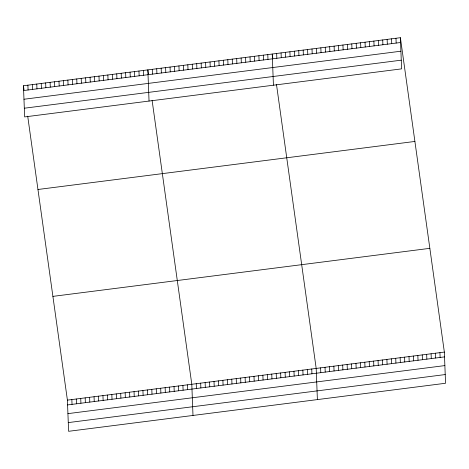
<?xml version="1.0" encoding="UTF-8"?>
<svg xmlns="http://www.w3.org/2000/svg" width="469" height="469" viewBox="0 0 469 469"><rect width="100%" height="100%" fill="white"/><g stroke="black" fill="none" stroke-linecap="round" stroke-linejoin="round"><path stroke-width="0.7" d="M400.397 37.696L401.593 68.873L24.646 116.916L23.45 85.739L400.397 37.696L444.354 352.084L445.55 383.261L68.603 431.304L67.407 400.127L27.706 116.171M23.632 90.546L400.585 42.503M23.972 99.246L400.919 51.203M24.312 108.216L401.259 60.173M37.954 189.488L414.901 141.445M52.897 296.379L429.844 248.336M67.407 400.127L444.354 352.084M67.589 404.935L444.536 356.891M67.923 413.635L444.87 365.591M68.269 422.598L445.216 374.561M272.817 58.179L272.237 54.029L273.433 85.206M276.487 84.461L316.188 368.417L317.39 399.594M148.421 74.032L147.841 69.881L149.042 101.064M152.097 100.319L191.798 384.269L192.994 415.452M23.45 85.739L24.03 89.89M439.934 352.647L440.115 357.454M435.513 353.21L435.701 358.017M431.093 353.773L431.281 358.58M426.673 354.335L426.86 359.143M422.252 354.898L422.44 359.705M417.838 355.461L418.02 360.268M413.418 356.03L413.599 360.831M408.997 356.592L409.179 361.394M395.977 38.259L396.164 43.066M404.577 357.155L404.765 361.962M391.556 38.821L391.744 43.629M400.157 357.718L400.344 362.525M387.142 39.384L387.324 44.192M395.736 358.281L395.924 363.088M382.722 39.947L382.903 44.754M391.322 358.844L391.504 363.651M378.301 40.51L378.483 45.317M386.902 359.406L387.083 364.214M373.881 41.073L374.069 45.88M382.481 359.969L382.663 364.776M369.461 41.641L369.648 46.443M378.061 360.532L378.249 365.339M365.04 42.204L365.228 47.006M373.641 361.095L373.828 365.902M360.626 42.767L360.808 47.574M369.22 361.658L369.408 366.465M356.206 43.33L356.387 48.137M364.806 362.22L364.988 367.028M351.785 43.893L351.967 48.7M360.385 362.783L360.567 367.59M347.365 44.455L347.547 49.263M355.965 363.352L356.147 368.153M342.945 45.018L343.132 49.825M351.545 363.915L351.732 368.716M338.524 45.581L338.712 50.388M347.124 364.477L347.312 369.279M334.104 46.144L334.291 50.951M342.704 365.04L342.892 369.848M329.689 46.707L329.871 51.514M338.29 365.603L338.471 370.41M325.269 47.269L325.451 52.077M333.869 366.166L334.051 370.973M320.849 47.832L321.031 52.639M329.449 366.729L329.631 371.536M316.428 48.395L316.616 53.202M325.029 367.291L325.216 372.099M312.008 48.964L312.196 53.765M320.608 367.854L320.796 372.662M307.588 49.526L307.775 54.328M303.173 50.089L303.355 54.896M311.75 368.986L311.932 373.793M298.753 50.652L298.935 55.459M307.306 369.549L307.488 374.356M294.333 51.215L294.514 56.022M302.863 370.117L303.044 374.924M289.912 51.778L290.1 56.585M298.419 370.686L298.606 375.487M285.492 52.34L285.68 57.148M293.975 371.249L294.163 376.056M281.072 52.903L281.259 57.71M289.537 371.817L289.719 376.625M276.657 53.466L276.839 58.273M285.093 372.38L285.275 377.187M280.65 372.949L280.831 377.756M267.793 54.597L267.975 59.405M276.206 373.512L276.393 378.319M263.349 55.16L263.537 59.968M271.762 374.08L271.95 378.888M258.906 55.729L259.093 60.536M267.324 374.649L267.506 379.45M254.468 56.298L254.649 61.099M262.88 375.212L263.062 380.019M250.024 56.86L250.206 61.668M258.437 375.78L258.618 380.588M245.58 57.429L245.762 62.236M253.993 376.343L254.18 381.15M241.136 57.992L241.324 62.799M249.549 376.912L249.737 381.719M236.693 58.561L236.88 63.368M245.111 377.475L245.293 382.282M232.255 59.123L232.436 63.931M240.667 378.043L240.849 382.851M227.811 59.692L227.993 64.499M236.224 378.612L236.405 383.413M223.367 60.261L223.549 65.062M231.78 379.175L231.967 383.982M218.923 60.823L219.111 65.631M227.336 379.743L227.524 384.551M214.48 61.392L214.667 66.199M222.898 380.306L223.08 385.113M210.042 61.955L210.223 66.762M218.454 380.875L218.636 385.682M205.598 62.524L205.78 67.331M214.011 381.444L214.192 386.245M201.154 63.092L201.336 67.894M209.567 382.006L209.754 386.814M196.71 63.655L196.898 68.462M205.123 382.575L205.311 387.382M192.267 64.224L192.454 69.031M200.685 383.138L200.867 387.945M187.829 64.786L188.01 69.594M196.241 383.706L196.423 388.514M183.385 65.355L183.567 70.162M178.941 65.918L179.123 70.725M187.354 384.838L187.541 389.645M174.497 66.487L174.685 71.294M182.91 385.407L183.098 390.208M170.054 67.055L170.241 71.857M178.472 385.969L178.654 390.777M165.616 67.618L165.797 72.425M174.028 386.538L174.21 391.345M161.172 68.187L161.354 72.994M169.585 387.101L169.766 391.908M156.728 68.75L156.91 73.557M165.141 387.67L165.328 392.477M152.284 69.318L152.472 74.125M160.697 388.238L160.885 393.04M156.259 388.801L156.441 393.608M143.403 70.45L143.584 75.257M151.815 389.37L151.997 394.177M138.959 71.018L139.141 75.82M147.372 389.932L147.559 394.74M134.515 71.581L134.697 76.388M142.928 390.501L143.115 395.308M130.071 72.15L130.259 76.957M138.484 391.064L138.672 395.871M125.628 72.713L125.815 77.52M134.046 391.633L134.228 396.44M121.19 73.281L121.371 78.088M129.602 392.201L129.784 397.003M116.746 73.85L116.928 78.651M125.159 392.764L125.346 397.571M112.302 74.413L112.484 79.22M120.715 393.333L120.902 398.14M107.858 74.981L108.046 79.789M116.271 393.896L116.459 398.703M103.415 75.544L103.602 80.351M111.833 394.464L112.015 399.271M98.977 76.113L99.158 80.92M107.389 395.033L107.571 399.834M94.533 76.676L94.715 81.483M102.946 395.596L103.133 400.403M90.089 77.244L90.271 82.052M98.502 396.164L98.689 400.966M85.645 77.813L85.833 82.614M94.058 396.727L94.246 401.534M81.201 78.376L81.389 83.183M89.62 397.296L89.802 402.103M76.764 78.944L76.945 83.752M85.176 397.859L85.358 402.666M72.32 79.507L72.502 84.314M80.732 398.427L80.92 403.234M67.876 80.076L68.058 84.883M76.289 398.996L76.476 403.797M63.432 80.645L63.62 85.446M71.845 399.559L72.033 404.366M58.988 81.207L59.176 86.015M54.551 81.776L54.732 86.583M50.107 82.339L50.289 87.146M45.663 82.907L45.845 87.715M41.219 83.47L41.407 88.278M36.775 84.039L36.963 88.846M32.338 84.608L32.519 89.409M27.894 85.17L28.076 89.978"/></g></svg>
